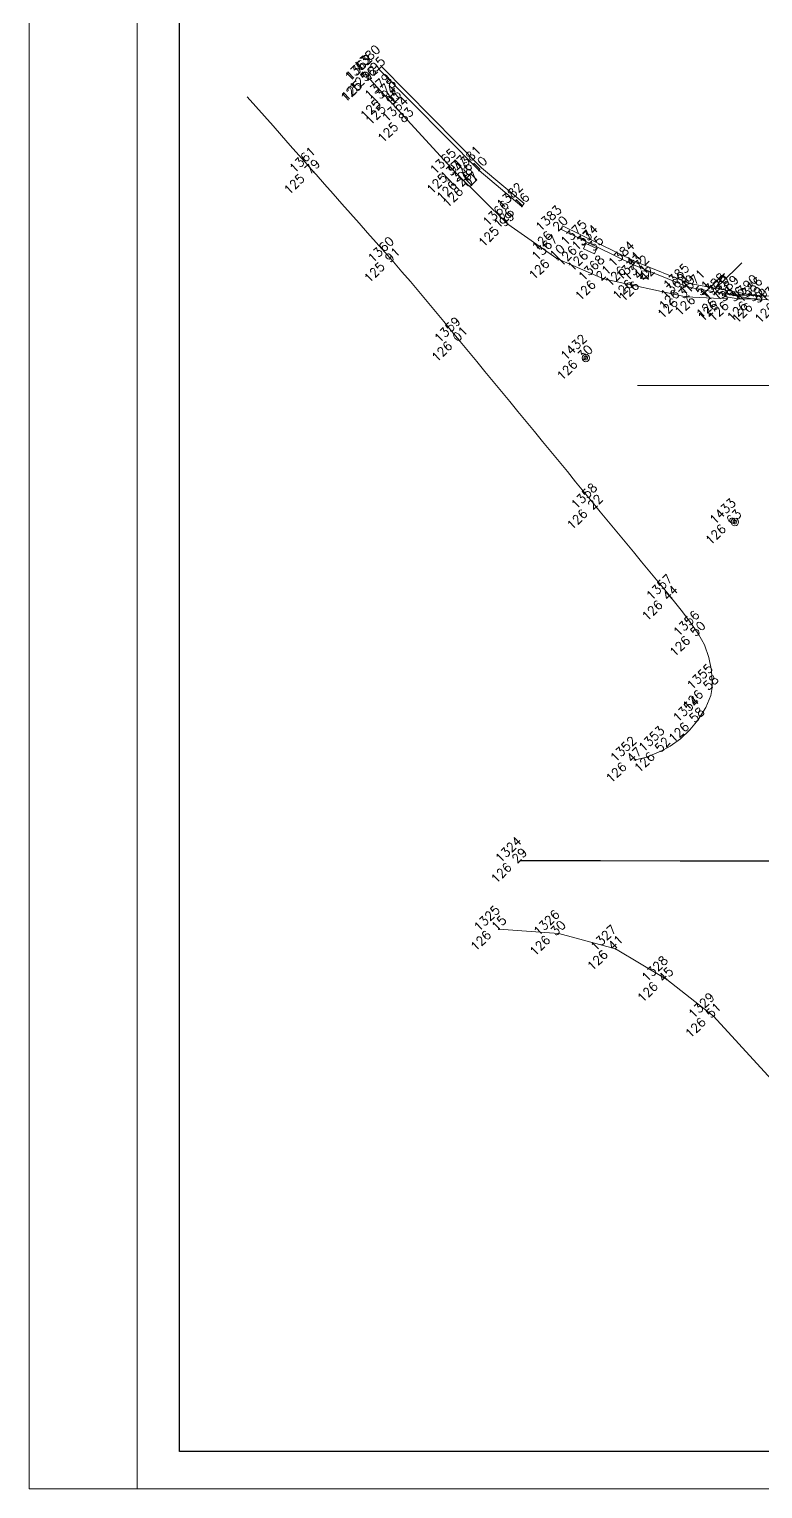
# Model space of a CAD drawing. Header units: millimetres. Extents: x -16 to 1007, y 828 to 1356.
# Drawn here: x -16.2 to 33.2, y 828 to 926.2 of the extents above; entities that cross this region are included whole.
import ezdxf
from ezdxf.enums import TextEntityAlignment as Align

# ---------------------------------------------------------------- set-up
doc = ezdxf.new("R2010")
doc.units = ezdxf.units.MM
doc.header["$LTSCALE"] = 4
doc.linetypes.add('CONTINUOUS1', pattern=[0, 0, 0])
doc.linetypes.add('DGN4', pattern=[16.364154, 8.182077, -4.091038, 0, -4.091038])
for name, color, linetype, lineweight in [('10', 7, 'CONTINUOUS1', 0), ('11', 7, 'CONTINUOUS1', 0), ('13', 7, 'CONTINUOUS1', 0), ('2', 7, 'CONTINUOUS1', 0), ('57', 7, 'CONTINUOUS1', 0), ('Level 17', 7, 'Continuous', 0), ('Level 22', 7, 'Continuous', 0)]:
    doc.layers.add(name, color=color, linetype=linetype, lineweight=lineweight)
doc.layers.add('51', color=1, linetype='CONTINUOUS1', lineweight=0, true_color=0xff0000)
doc.layers.add('9', color=1, linetype='CONTINUOUS1', lineweight=0, true_color=0xff0000)
doc.styles.get("Standard").update_dxf_attribs({"font": 'txt_____.ttf'})

msp = doc.modelspace()

# ---------------------------------------------------------------- linework, layer by layer
at = {"layer": '10', "linetype": 'Continuous', "lineweight": 0}
for points in [[(6.816, 922.923), (6.74, 922.847), (9.242, 920.111), (12.474, 916.599), (16.029, 913.098), (19.319, 910.79), (22.466, 909.419), (28.007, 908.203), (30.79, 908.071)], [(-1.52, 921.669), (-0.942, 921.015), (-0.363, 920.361), (0.216, 919.708), (0.795, 919.054), (1.374, 918.4), (1.953, 917.746), (2.532, 917.093), (2.942, 916.629), (3.111, 916.439), (3.69, 915.785), (4.269, 915.131), (4.848, 914.477), (5.427, 913.824), (6.006, 913.17), (6.584, 912.516), (7.163, 911.862), (7.742, 911.208), (8.261, 910.623), (8.321, 910.555), (8.896, 909.898), (9.466, 909.236), (10.031, 908.57), (10.593, 907.901), (11.152, 907.23), (11.708, 906.557), (12.264, 905.883), (12.773, 905.265), (12.819, 905.209), (13.374, 904.535), (13.929, 903.861), (14.484, 903.186), (15.039, 902.512), (15.594, 901.838), (16.149, 901.163), (16.703, 900.489), (17.258, 899.814), (17.813, 899.14), (18.367, 898.466), (18.922, 897.791), (19.477, 897.117), (20.032, 896.442), (20.586, 895.768), (21.141, 895.094), (21.696, 894.419), (21.979, 894.076), (22.251, 893.745), (22.807, 893.071), (23.362, 892.397), (23.918, 891.724), (24.474, 891.05), (25.03, 890.377), (25.585, 889.703), (26.141, 889.03), (26.697, 888.356), (27.04, 887.94), (27.251, 887.682), (27.785, 887.004), (28.302, 886.307), (28.81, 885.579), (28.861, 885.502), (29.258, 884.792), (29.567, 883.941), (29.742, 883.065), (29.786, 882.2), (29.771, 881.912), (29.68, 881.372), (29.365, 880.565), (28.865, 879.781), (28.83, 879.735), (28.27, 879.068), (27.643, 878.472), (26.949, 877.975), (26.514, 877.733), (26.165, 877.562), (25.354, 877.23), (24.615, 877.04), (24.512, 877.022), (24.512, 877.022), (24.512, 877.022)], [(15.427, 865.648), (19.448, 865.354), (23.281, 864.335), (26.732, 862.261), (29.878, 859.788), (35.228, 853.942), (37.414, 850.395)]]:
    msp.add_lwpolyline(points, dxfattribs=at)
at = {"layer": '10', "linetype": 'DGN4', "lineweight": 30}
msp.add_lwpolyline([(16.879, 870.274), (22.253, 870.267), (27.626, 870.26), (33, 870.253), (38.117, 870.246)], dxfattribs=at)
at = {"layer": '11', "linetype": 'Continuous', "lineweight": 0}
msp.add_lwpolyline([(29.166, 908.392), (30.605, 909.782), (29.987, 908.753), (31.425, 910.142), (31.785, 910.49)], dxfattribs=at)
msp.add_lwpolyline([(29.139, 908.366, 1), (29.193, 908.418, 1), (29.139, 908.366, 1)], format="xyb", dxfattribs=at)
at = {"layer": '13', "linetype": 'Continuous', "lineweight": 0}
for points in [[(7.312, 923.507, 1), (7.348, 923.542, 1), (7.312, 923.507, 1)], [(6.722, 922.829, 1), (6.758, 922.864, 1), (6.722, 922.829, 1)], [(6.798, 922.905, 1), (6.834, 922.94, 1), (6.798, 922.905, 1)], [(8.057, 921.633, 1), (8.093, 921.668, 1), (8.057, 921.633, 1)], [(8.397, 921.287, 1), (8.433, 921.322, 1), (8.397, 921.287, 1)], [(9.224, 920.093, 1), (9.26, 920.128, 1), (9.224, 920.093, 1)], [(2.924, 916.612, 1), (2.96, 916.647, 1), (2.924, 916.612, 1)], [(12.456, 916.582, 1), (12.492, 916.616, 1), (12.456, 916.582, 1)], [(14.064, 916.69, 1), (14.1, 916.725, 1), (14.064, 916.69, 1)], [(13.154, 916.118, 1), (13.19, 916.152, 1), (13.154, 916.118, 1)], [(13.554, 915.705, 1), (13.59, 915.74, 1), (13.554, 915.705, 1)], [(16.953, 914.274, 1), (16.989, 914.308, 1), (16.953, 914.274, 1)], [(16.011, 913.08, 1), (16.047, 913.115, 1), (16.011, 913.08, 1)], [(19.569, 912.748, 1), (19.605, 912.782, 1), (19.569, 912.748, 1)], [(21.257, 911.778, 1), (21.293, 911.813, 1), (21.257, 911.778, 1)], [(8.243, 910.606, 1), (8.279, 910.64, 1), (8.243, 910.606, 1)], [(19.301, 910.773, 1), (19.337, 910.807, 1), (19.301, 910.773, 1)], [(22.006, 911.45, 1), (22.042, 911.485, 1), (22.006, 911.45, 1)], [(24.466, 910.345, 1), (24.502, 910.38, 1), (24.466, 910.345, 1)], [(22.448, 909.401, 1), (22.484, 909.436, 1), (22.448, 909.401, 1)], [(24.971, 909.446, 1), (25.007, 909.481, 1), (24.971, 909.446, 1)], [(25.446, 909.403, 1), (25.482, 909.437, 1), (25.446, 909.403, 1)], [(28.159, 908.839, 1), (28.195, 908.873, 1), (28.159, 908.839, 1)], [(27.989, 908.186, 1), (28.025, 908.221, 1), (27.989, 908.186, 1)], [(29.148, 908.375, 1), (29.184, 908.41, 1), (29.148, 908.375, 1)], [(30.602, 908.205, 1), (30.638, 908.24, 1), (30.602, 908.205, 1)], [(30.772, 908.053, 1), (30.808, 908.088, 1), (30.772, 908.053, 1)], [(31.483, 908.048, 1), (31.519, 908.083, 1), (31.483, 908.048, 1)], [(32.747, 908.048, 1), (32.783, 908.083, 1), (32.747, 908.048, 1)], [(33.081, 907.944, 1), (33.117, 907.979, 1), (33.081, 907.944, 1)], [(12.755, 905.247, 1), (12.791, 905.282, 1), (12.755, 905.247, 1)], [(21.254, 904.072, 1), (21.29, 904.106, 1), (21.254, 904.072, 1)], [(21.961, 894.059, 1), (21.997, 894.093, 1), (21.961, 894.059, 1)], [(31.293, 893.034, 1), (31.329, 893.069, 1), (31.293, 893.034, 1)], [(27.022, 887.923, 1), (27.058, 887.957, 1), (27.022, 887.923, 1)], [(28.843, 885.485, 1), (28.879, 885.52, 1), (28.843, 885.485, 1)], [(29.753, 881.895, 1), (29.789, 881.93, 1), (29.753, 881.895, 1)], [(28.812, 879.718, 1), (28.848, 879.752, 1), (28.812, 879.718, 1)], [(26.496, 877.715, 1), (26.532, 877.75, 1), (26.496, 877.715, 1)], [(24.597, 877.023, 1), (24.633, 877.058, 1), (24.597, 877.023, 1)], [(16.861, 870.257, 1), (16.897, 870.292, 1), (16.861, 870.257, 1)], [(15.409, 865.631, 1), (15.445, 865.666, 1), (15.409, 865.631, 1)], [(19.43, 865.336, 1), (19.466, 865.371, 1), (19.43, 865.336, 1)], [(23.263, 864.317, 1), (23.299, 864.352, 1), (23.263, 864.317, 1)], [(26.714, 862.244, 1), (26.75, 862.278, 1), (26.714, 862.244, 1)], [(29.86, 859.771, 1), (29.896, 859.805, 1), (29.86, 859.771, 1)]]:
    msp.add_lwpolyline(points, format="xyb", dxfattribs=at)
at = {"layer": '2', "linetype": 'Continuous', "lineweight": 0}
for points in [[(7.33, 923.524), (7.508, 923.7)], [(7.33, 923.524), (14.082, 916.707), (16.971, 914.291)], [(7.508, 923.7), (14.252, 916.892), (17.131, 914.483)], [(8.075, 921.65), (8.36, 921.931)], [(8.415, 921.305), (8.075, 921.65)], [(8.7, 921.585), (8.36, 921.931)], [(8.415, 921.305), (8.7, 921.585)], [(13.172, 916.135), (13.531, 916.483)], [(13.931, 916.071), (13.531, 916.483)], [(13.572, 915.723), (13.172, 916.135)], [(13.572, 915.723), (13.931, 916.071)], [(16.971, 914.291), (17.131, 914.483)], [(19.587, 912.765), (19.697, 912.989)], [(19.587, 912.765), (24.484, 910.363), (28.177, 908.856), (33.099, 907.961)], [(19.697, 912.989), (24.586, 910.591), (28.248, 909.097), (33.144, 908.207)], [(21.275, 911.796), (21.115, 911.429)], [(22.024, 911.468), (21.275, 911.796)], [(21.863, 911.101), (21.115, 911.429)], [(22.024, 911.468), (21.863, 911.101)], [(24.989, 909.463), (25.034, 909.961)], [(25.509, 909.918), (25.034, 909.961)], [(25.464, 909.42), (25.509, 909.918)], [(25.464, 909.42), (24.989, 909.463)], [(30.62, 908.223), (30.664, 908.469)], [(30.62, 908.223), (31.501, 908.065), (32.765, 908.065), (34.594, 907.926)], [(30.664, 908.469), (31.523, 908.315), (32.774, 908.315), (34.613, 908.176)], [(33.099, 907.961), (33.144, 908.207)]]:
    msp.add_lwpolyline(points, dxfattribs=at)
at = {"layer": '51', "linetype": 'Continuous', "lineweight": 0}
for points in [[(21.254, 904.072, 1), (21.29, 904.106, 1), (21.254, 904.072, 1)], [(31.293, 893.034, 1), (31.329, 893.069, 1), (31.293, 893.034, 1)]]:
    msp.add_lwpolyline(points, format="xyb", dxfattribs=at)
at = {"layer": '57', "linetype": 'Continuous', "lineweight": 0}
for points in [[(7.312, 923.507, 1), (7.348, 923.542, 1), (7.312, 923.507, 1)], [(6.722, 922.829, 1), (6.758, 922.864, 1), (6.722, 922.829, 1)], [(6.798, 922.905, 1), (6.834, 922.94, 1), (6.798, 922.905, 1)], [(8.057, 921.633, 1), (8.093, 921.668, 1), (8.057, 921.633, 1)], [(8.397, 921.287, 1), (8.433, 921.322, 1), (8.397, 921.287, 1)], [(9.224, 920.093, 1), (9.26, 920.128, 1), (9.224, 920.093, 1)], [(2.924, 916.612, 1), (2.96, 916.647, 1), (2.924, 916.612, 1)], [(12.456, 916.582, 1), (12.492, 916.616, 1), (12.456, 916.582, 1)], [(14.064, 916.69, 1), (14.1, 916.725, 1), (14.064, 916.69, 1)], [(13.154, 916.118, 1), (13.19, 916.152, 1), (13.154, 916.118, 1)], [(13.554, 915.705, 1), (13.59, 915.74, 1), (13.554, 915.705, 1)], [(16.953, 914.274, 1), (16.989, 914.308, 1), (16.953, 914.274, 1)], [(16.011, 913.08, 1), (16.047, 913.115, 1), (16.011, 913.08, 1)], [(19.569, 912.748, 1), (19.605, 912.782, 1), (19.569, 912.748, 1)], [(21.257, 911.778, 1), (21.293, 911.813, 1), (21.257, 911.778, 1)], [(8.243, 910.606, 1), (8.279, 910.64, 1), (8.243, 910.606, 1)], [(19.301, 910.773, 1), (19.337, 910.807, 1), (19.301, 910.773, 1)], [(22.006, 911.45, 1), (22.042, 911.485, 1), (22.006, 911.45, 1)], [(24.466, 910.345, 1), (24.502, 910.38, 1), (24.466, 910.345, 1)], [(22.448, 909.401, 1), (22.484, 909.436, 1), (22.448, 909.401, 1)], [(24.971, 909.446, 1), (25.007, 909.481, 1), (24.971, 909.446, 1)], [(25.446, 909.403, 1), (25.482, 909.437, 1), (25.446, 909.403, 1)], [(28.159, 908.839, 1), (28.195, 908.873, 1), (28.159, 908.839, 1)], [(27.989, 908.186, 1), (28.025, 908.221, 1), (27.989, 908.186, 1)], [(29.148, 908.375, 1), (29.184, 908.41, 1), (29.148, 908.375, 1)], [(30.602, 908.205, 1), (30.638, 908.24, 1), (30.602, 908.205, 1)], [(30.772, 908.053, 1), (30.808, 908.088, 1), (30.772, 908.053, 1)], [(31.483, 908.048, 1), (31.519, 908.083, 1), (31.483, 908.048, 1)], [(32.747, 908.048, 1), (32.783, 908.083, 1), (32.747, 908.048, 1)], [(33.081, 907.944, 1), (33.117, 907.979, 1), (33.081, 907.944, 1)], [(12.755, 905.247, 1), (12.791, 905.282, 1), (12.755, 905.247, 1)], [(21.961, 894.059, 1), (21.997, 894.093, 1), (21.961, 894.059, 1)], [(27.022, 887.923, 1), (27.058, 887.957, 1), (27.022, 887.923, 1)], [(28.843, 885.485, 1), (28.879, 885.52, 1), (28.843, 885.485, 1)], [(29.753, 881.895, 1), (29.789, 881.93, 1), (29.753, 881.895, 1)], [(28.812, 879.718, 1), (28.848, 879.752, 1), (28.812, 879.718, 1)], [(26.496, 877.715, 1), (26.532, 877.75, 1), (26.496, 877.715, 1)], [(24.597, 877.023, 1), (24.633, 877.058, 1), (24.597, 877.023, 1)], [(16.861, 870.257, 1), (16.897, 870.292, 1), (16.861, 870.257, 1)], [(15.409, 865.631, 1), (15.445, 865.666, 1), (15.409, 865.631, 1)], [(19.43, 865.336, 1), (19.466, 865.371, 1), (19.43, 865.336, 1)], [(23.263, 864.317, 1), (23.299, 864.352, 1), (23.263, 864.317, 1)], [(26.714, 862.244, 1), (26.75, 862.278, 1), (26.714, 862.244, 1)], [(29.86, 859.771, 1), (29.896, 859.805, 1), (29.86, 859.771, 1)]]:
    msp.add_lwpolyline(points, format="xyb", dxfattribs=at)
at = {"layer": '9', "linetype": 'Continuous', "lineweight": 0}
for centre, radius in [((21.272, 904.089), 0.25), ((21.272, 904.089), 0.125), ((31.311, 893.052), 0.25), ((31.311, 893.052), 0.125)]:
    msp.add_circle(centre, radius, dxfattribs=at)
at = {"layer": 'Level 17', "color": 7, "linetype": 'Continuous', "lineweight": 0}
for p, q in [((-16.204, 827.992), (-16.204, 976.492)), ((-8.923, 827.992), (-8.923, 976.492)), ((37.262, 902.242), (24.762, 902.242))]:
    msp.add_line(p, q, dxfattribs=at)
msp.add_lwpolyline([(499.762, 827.992), (-16.204, 827.992)], dxfattribs=at)
at = {"layer": 'Level 22', "color": 7, "linetype": 'Continuous', "lineweight": 30}
msp.add_line((-6.073, 830.492), (-6.073, 973.992), dxfattribs=at)
msp.add_lwpolyline([(497.262, 830.492), (-6.073, 830.492)], dxfattribs=at)

# ---------------------------------------------------------------- texts
at = {"layer": '13', "linetype": 'Continuous', "lineweight": 0}
for s, p in [('125 95 ', (6.905, 923.114)), ('125 76 ', (6.315, 922.436)), ('125 92 ', (6.391, 922.512)), ('125 94 ', (7.649, 921.24)), ('125 95 ', (7.99, 920.894)), ('125 83 ', (8.817, 919.7)), ('126 10 ', (13.765, 916.401)), ('125 79 ', (2.517, 916.219)), ('125 91 ', (12.12, 916.258)), ('126 06 ', (12.783, 915.759)), ('126 07 ', (13.183, 915.347)), ('126 16 ', (16.617, 913.95)), ('125 99 ', (15.603, 912.687)), ('126 20 ', (19.198, 912.389)), ('126 33 ', (20.85, 911.385)), ('126 10 ', (19.001, 910.484)), ('126 35 ', (21.598, 911.057)), ('125 91 ', (7.907, 910.282)), ('126 41 ', (24.13, 910.021)), ('126 21 ', (22.112, 909.077)), ('126 41 ', (24.635, 909.122)), ('126 42 ', (25.039, 909.009)), ('126 49 ', (27.752, 908.445)), ('126 31 ', (27.654, 907.862)), ('126 51 ', (28.813, 908.051)), ('126 51 ', (30.266, 907.881)), ('126 36 ', (30.364, 907.66)), ('126 36 ', (31.075, 907.654)), ('126 39 ', (32.339, 907.655)), ('126 39 ', (32.674, 907.55)), ('126 40 ', (34.205, 907.55)), ('126 01 ', (12.455, 904.958)), ('126 30 ', (20.882, 903.713)), ('126 22 ', (21.554, 893.665)), ('126 63 ', (30.886, 892.641)), ('126 44 ', (26.615, 887.529)), ('126 50 ', (28.472, 885.126)), ('126 58 ', (29.346, 881.502)), ('126 58 ', (28.404, 879.324)), ('126 52 ', (26.088, 877.322)), ('126 47 ', (24.19, 876.629)), ('126 29 ', (16.454, 869.864)), ('126 15 ', (15.074, 865.307)), ('126 30 ', (19.058, 864.978)), ('126 41 ', (22.927, 863.993)), ('126 45 ', (26.307, 861.85)), ('126 51 ', (29.525, 859.447))]:
    msp.add_text(s, height=0.6, rotation=44, dxfattribs=at).set_placement(p, align=Align.CENTER)
at = {"layer": '51', "linetype": 'Continuous', "lineweight": 0}
for s, p in [('1432', (20.656, 904.607)), ('1433', (30.695, 893.569))]:
    msp.add_text(s, height=0.6, rotation=44, dxfattribs=at).set_placement(p, align=Align.CENTER)
at = {"layer": '57', "linetype": 'Continuous', "lineweight": 0}
for s, p in [('1363', (6.125, 923.364)), ('1362', (6.201, 923.44)), ('1380', (6.75, 924.077)), ('1379', (7.459, 922.168)), ('1378', (7.799, 921.822)), ('1364', (8.626, 920.628)), ('1361', (2.398, 917.216)), ('1365', (11.858, 917.117)), ('1377', (12.557, 916.653)), ('1381', (13.538, 917.294)), ('1376', (12.957, 916.24)), ('1382', (16.355, 914.809)), ('1366', (15.413, 913.615)), ('1383', (18.972, 913.282)), ('1375', (20.66, 912.313)), ('1374', (21.408, 911.985)), ('1360', (7.681, 911.175)), ('1367', (18.703, 911.308)), ('1384', (23.868, 910.88)), ('1368', (21.85, 909.936)), ('1373', (24.373, 909.981)), ('1372', (24.848, 909.938)), ('1369', (27.391, 908.721)), ('1385', (27.562, 909.374)), ('1371', (28.622, 908.979)), ('1388', (30.004, 908.74)), ('1370', (30.21, 908.623)), ('1389', (30.885, 908.583)), ('1390', (32.185, 908.618)), ('1386', (32.483, 908.479)), ('1391', (34.05, 908.513)), ('1359', (12.157, 905.782)), ('1358', (21.363, 894.594)), ('1357', (26.425, 888.458)), ('1356', (28.245, 886.02)), ('1355', (29.156, 882.43)), ('1354', (28.214, 880.253)), ('1353', (25.898, 878.25)), ('1352', (24, 877.558)), ('1324', (16.263, 870.792)), ('1325', (14.811, 866.166)), ('1326', (18.832, 865.871)), ('1327', (22.665, 864.852)), ('1328', (26.116, 862.779)), ('1329', (29.263, 860.306))]:
    msp.add_text(s, height=0.6, rotation=44, dxfattribs=at).set_placement(p, align=Align.CENTER)

doc.saveas('drawing.dxf')
